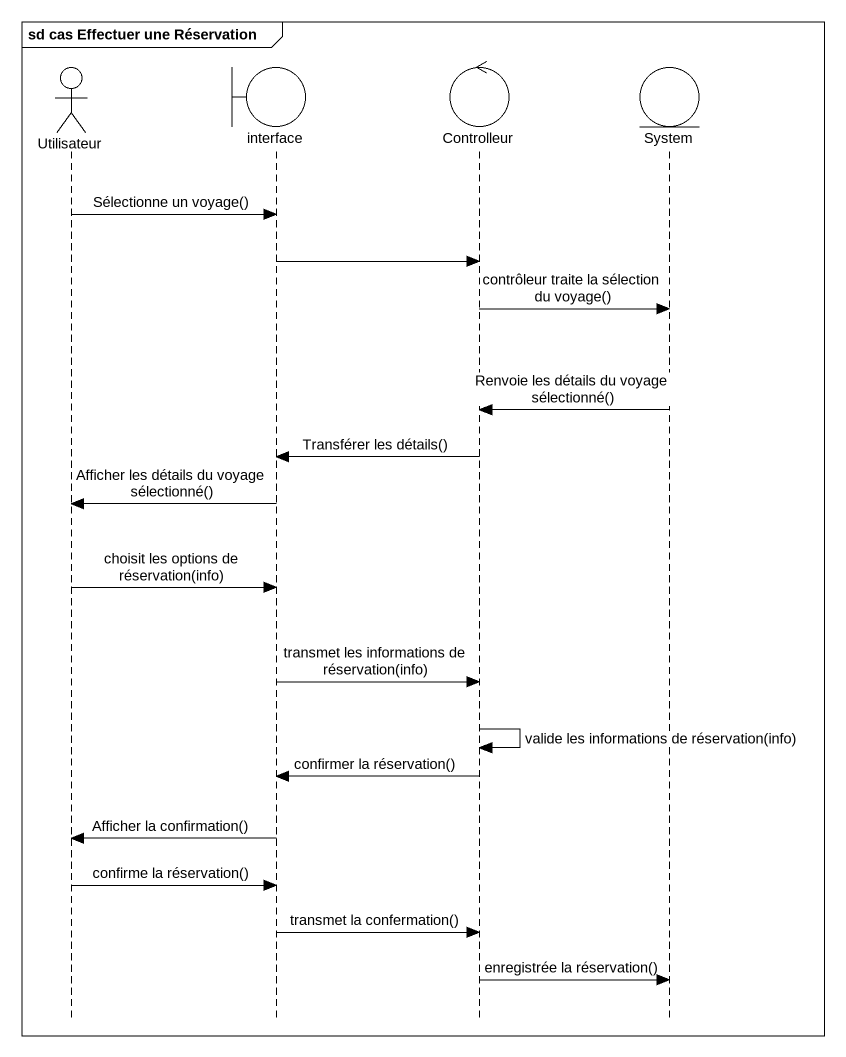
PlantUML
@startuml
mainframe sd cas Effectuer une Réservation
hide footbox
actor Utilisateur
boundary "interface" as interface_
control Controlleur
entity System

Utilisateur -> interface_ : Sélectionne un voyage()
interface_ -> Controlleur
Controlleur -> System : contrôleur traite la sélection du voyage()
System -> Controlleur : Renvoie les détails du voyage sélectionné()
Controlleur -> interface_ : Transférer les détails()
interface_ -> Utilisateur : Afficher les détails du voyage sélectionné()
Utilisateur -> interface_ : choisit les options de réservation(info)
interface_ -> Controlleur : transmet les informations de réservation(info)
Controlleur -> Controlleur : valide les informations de réservation(info)
Controlleur -> interface_ : confirmer la réservation()
interface_ -> Utilisateur : Afficher la confirmation()
Utilisateur -> interface_ : confirme la réservation()
interface_ -> Controlleur : transmet la confermation()
Controlleur -> System : enregistrée la réservation()
@enduml
